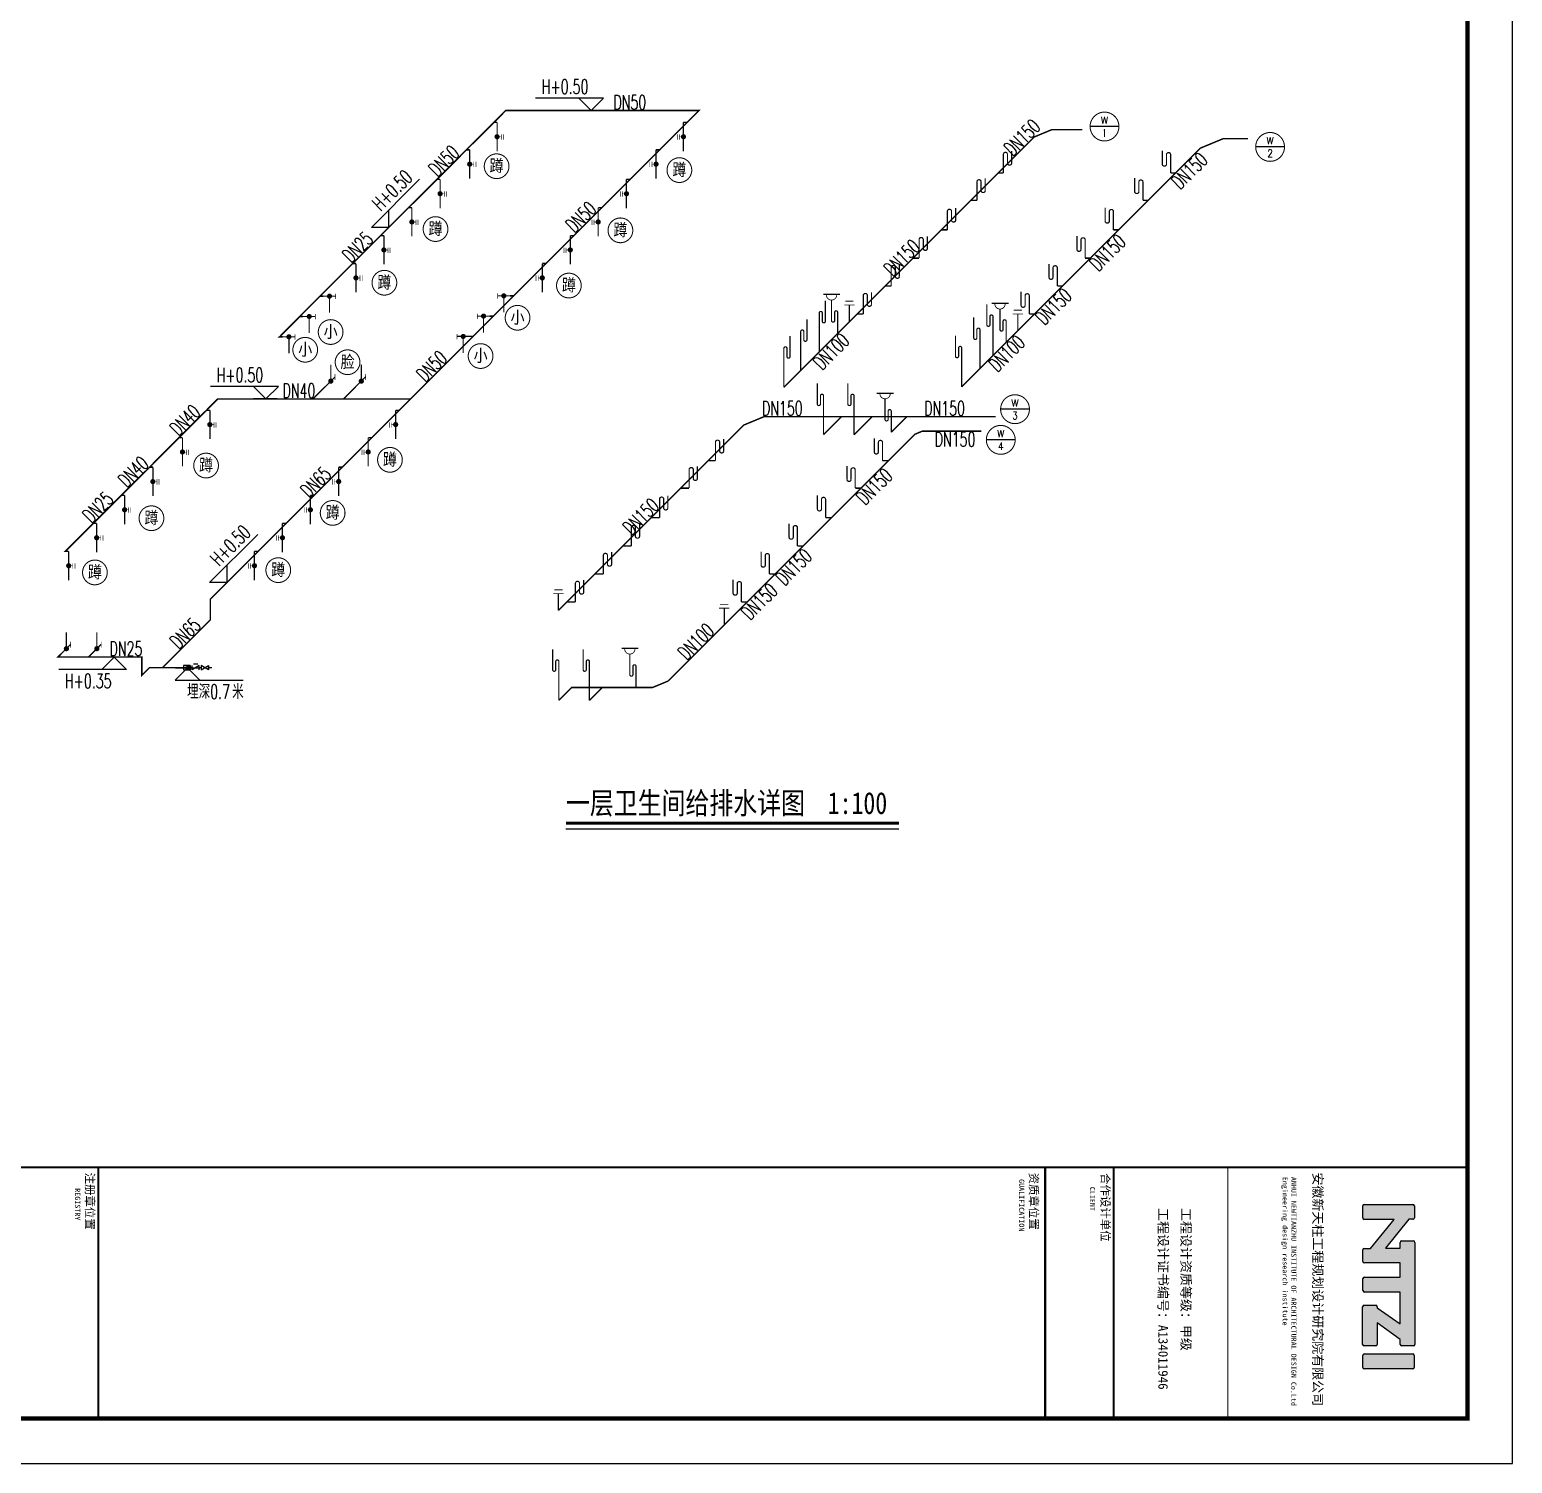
# Model space of a CAD drawing. Extents: x -4407041 to 173436, y -470270 to -29437.
# Drawn here: x -396138 to -313364, y -292187 to -212152 of the extents above; entities that cross this region are included whole.
import ezdxf
from ezdxf.enums import TextEntityAlignment as Align

# ---------------------------------------------------------------- set-up
doc = ezdxf.new("R2010")
doc.units = 0
doc.header["$LTSCALE"] = 1000
doc.header["$MEASUREMENT"] = 0
doc.linetypes.add('DASH', pattern=[0.35, 0.25, -0.1])
for name, color, linetype in [('DIM_SYMB', 3, 'Continuous'), ('DIM_污水', 3, 'Continuous'), ('DIM_给水', 3, 'Continuous'), ('EQUIP_污水', 7, 'Continuous'), ('EQUIP_给水', 7, 'Continuous'), ('PIPE-污水', 2, 'DASH'), ('PIPE-给水', 3, 'Continuous'), ('PUB_TEXT', 7, 'Continuous'), ('PUB_TITLE', 4, 'Continuous'), ('TEXT_污水', 7, 'Continuous'), ('TEXT_给水', 7, 'Continuous'), ('TWT_IDEN', 3, 'Continuous'), ('TWT_TITLE', 7, 'Continuous'), ('VALVE_给水', 7, 'Continuous')]:
    doc.layers.add(name, color=color, linetype=linetype)
doc.styles.add('-宋体', font='', dxfattribs={"width": 0.8})
doc.styles.add('_TWT_CIRCLE', font='COMPLEX', dxfattribs={"width": 1.1, "height": 3.5, "bigfont": 'HZTXT'})
doc.styles.add('_TWT_DIM_ELE', font='SIMPLEX', dxfattribs={"width": 0.8, "height": 3.5, "bigfont": 'HZTXT'})
doc.styles.add('_TWT_PIPEDN', font='SIMPLEX', dxfattribs={"width": 0.8, "height": 3.5, "bigfont": 'HZTXT'})
doc.styles.add('HZ', font='rs.shx', dxfattribs={"width": 0.8, "bigfont": 'hztxt.shx'})
doc.styles.add('hztxt', font='SIMPLEX', dxfattribs={"width": 0.8, "height": 3.5, "bigfont": 'HZTXT'})
doc.styles.add('TQ', font='')
doc.styles.get('-宋体').set_extended_font_data('SimSun')
doc.styles.get('TQ').set_extended_font_data('SimSun')

# ---------------------------------------------------------------- blocks, each defined once
blk = doc.blocks.new('$VALVE$00000752')
for p, q in [((-112.5, 75), (112.5, 75)), ((112.5, 75), (112.5, -75)), ((112.5, -75), (-112.5, -75))]:
    blk.add_line(p, q)
blk.add_lwpolyline([(-112.5, -75), (112.5, 0), (-112.5, 75)], close=True)
for p in [(-112.5, 0), (112.5, 0)]:
    blk.add_point(p)
blk.add_solid([(-112.5, 75), (112.5, 0), (-112.5, -75)])
blk = doc.blocks.new('$VALVE$00000315')
blk.add_line((-75, 125), (75, 125))
blk.add_lwpolyline([(-125, -75), (-125, 75), (125, -75), (125, 75)])
for p in [(-125, 0), (125, 0)]:
    blk.add_point(p)
blk.add_solid([(0, 125), (0, 150), (75, 125)])
blk = doc.blocks.new('$VALVE$00000295')
blk.add_lwpolyline([(-125, 72), (-125, -72), (125, 72), (125, -72), (-125, 72)])
for p in [(-125, 0), (125, 0)]:
    blk.add_point(p)
blk = doc.blocks.new('$ATTACHMENT$00000127')
for points, const_width in [([(137, 136), (137, 536)], 30), ([(0, 0), (241, 241)], 30), ([(241, 306), (241, 163)], 15)]:
    blk.add_lwpolyline(points, dxfattribs=dict(const_width=const_width))
at = {"const_width": 62.5}
blk.add_lwpolyline([(169, 136, -1), (106, 136, -1)], format="xyb", close=True, dxfattribs=at)
blk = doc.blocks.new('$ATTACHMENT$00000131')
for points, const_width in [([(0, 0), (0, -700)], 30), ([(0, -350), (100, -350)], 10), ([(100, -290), (100, -420)], 15), ([(150, -290), (150, -420)], 15)]:
    blk.add_lwpolyline(points, dxfattribs=dict(const_width=const_width))
at = {"const_width": 62.5}
blk.add_lwpolyline([(-1, -380, 1), (-1, -317, 1)], format="xyb", close=True, dxfattribs=at)
blk = doc.blocks.new('$ATTACHMENT$00000132')
for points, const_width in [([(0, 0), (0, -700)], 30), ([(-150, -290), (-150, -420)], 15), ([(-100, -290), (-100, -420)], 15), ([(0, -350), (-100, -350)], 10)]:
    blk.add_lwpolyline(points, dxfattribs=dict(const_width=const_width))
at = {"const_width": 62.5}
blk.add_lwpolyline([(1, -380, -1), (1, -317, -1)], format="xyb", close=True, dxfattribs=at)
blk = doc.blocks.new('$ATTACHMENT$00000128')
for points, const_width in [([(0, 0), (-300, 0)], 30), ([(-298, 60), (-298, -70)], 15), ([(-150, 0), (-150, -400)], 30)]:
    blk.add_lwpolyline(points, dxfattribs=dict(const_width=const_width))
at = {"const_width": 62.5}
blk.add_lwpolyline([(-119, 0, -1), (-181, 0, -1)], format="xyb", close=True, dxfattribs=at)
at = {"style": 'HZ', "width": 0.7, "flags": 1}
for tag in ['UNIT', 'SPEC', 'WHAT']:
    blk.add_attdef(tag, (0, 0), '', height=0.001, dxfattribs=at)
blk = doc.blocks.new('A$C1C3F61CA')
at = {"layer": 'PIPE-给水'}
for points in [[(10912, 14280), (10900, 14292), (10905, 14297)], [(10912, 14280), (10912, 14297), (10905, 14297)], [(15601, 14280), (15601, 14297), (15644, 14297)], [(15601, 14280), (15614, 14267), (15644, 14297)], [(5420, 8787), (5407, 8800), (5377, 8770)], [(5420, 8787), (5420, 8770), (5377, 8770)], [(3919, 7279), (3907, 7291), (3912, 7296)], [(3919, 7279), (3919, 7296), (3912, 7296)], [(219, 3579), (207, 3591), (177, 3561)], [(219, 3579), (219, 3561), (177, 3561)], [(3739, 2417), (3726, 2429), (3721, 2424)], [(3739, 2417), (3721, 2417), (3721, 2424)], [(3739, 1917), (3751, 1905), (3756, 1910)], [(3739, 1917), (3756, 1917), (3756, 1910)], [(42, 1015), (30, 1028), (0, 998)], [(42, 1015), (42, 998), (0, 998)], [(2077, 1015), (2077, 1033), (2095, 1033)], [(2077, 1015), (2095, 1015), (2095, 1033)], [(2265, 755), (2252, 767), (2257, 773)], [(2265, 755), (2265, 773), (2257, 773)], [(2077, 568), (2090, 555), (2060, 525)], [(2077, 568), (2060, 568), (2060, 525)]]:
    blk.add_hatch(color=256, dxfattribs=at).paths.add_polyline_path(points)
at = {"layer": 'DIM_给水'}
for p, q in [((13284, 14580), (11634, 14580)), ((12984, 14280), (12684, 14580)), ((12984, 14280), (13284, 14580)), ((13257, 14280), (12684, 14280)), ((7652, 11443), (8818, 12610)), ((7888, 11256), (8288, 11656)), ((8076, 11443), (8076, 11868)), ((8076, 11443), (7652, 11443)), ((5391, 7579), (3742, 7579)), ((5091, 7279), (4791, 7579)), ((5091, 7279), (5391, 7579)), ((5364, 7279), (4791, 7279)), ((3723, 2825), (4889, 3991)), ((4147, 2825), (4147, 3249)), ((3974, 2652), (4359, 3037)), ((4147, 2825), (3723, 2825)), ((1409, 1015), (1109, 715)), ((1723, 1015), (1109, 1015)), ((1409, 1015), (1709, 715)), ((3184, 755), (2884, 455)), ((2897, 755), (3484, 755)), ((3184, 755), (3484, 455)), ((1709, 715), (60, 715)), ((2884, 455), (4533, 455))]:
    blk.add_line(p, q, dxfattribs=at)
at = {"layer": 'PIPE-给水', "const_width": 35}
for points in [[(10912, 14280), (10624, 13991)], [(15601, 14280), (10912, 14280)], [(15313, 13991), (15601, 14280)], [(10624, 13991), (9958, 13326)], [(10624, 13991), (10701, 13991)], [(14648, 13326), (15313, 13991)], [(15313, 13991), (15223, 13991)], [(9958, 13326), (9241, 12608)], [(9958, 13326), (10036, 13326)], [(13930, 12608), (14648, 13326)], [(14648, 13326), (14558, 13326)], [(9241, 12608), (8555, 11923)], [(9241, 12608), (9318, 12608)], [(13244, 11923), (13930, 12608)], [(13930, 12608), (13840, 12608)], [(8555, 11923), (7876, 11244)], [(8555, 11923), (8632, 11923)], [(12566, 11244), (13244, 11923)], [(13244, 11923), (13154, 11923)], [(7876, 11244), (7197, 10565)], [(7876, 11244), (7954, 11244)], [(11887, 10565), (12566, 11244)], [(12566, 11244), (12476, 11244)], [(7197, 10565), (6405, 9773)], [(7197, 10565), (7275, 10565)], [(11104, 9782), (11887, 10565)], [(11887, 10565), (11797, 10565)], [(6405, 9773), (5912, 9280)], [(6405, 9773), (6483, 9773)], [(10611, 9289), (11104, 9782)], [(11104, 9782), (11014, 9782)], [(5912, 9280), (5420, 8787)], [(5912, 9280), (5990, 9280)], [(10118, 8796), (10611, 9289)], [(10611, 9289), (10521, 9289)], [(5420, 8787), (5497, 8787)], [(8601, 7279), (10118, 8796)], [(10118, 8796), (10028, 8796)], [(6231, 7279), (6527, 7575)], [(6971, 7279), (7267, 7575)], [(3919, 7279), (3646, 7005)], [(6231, 7279), (3919, 7279)], [(6971, 7279), (6231, 7279)], [(8601, 7279), (6971, 7279)], [(8327, 7005), (8601, 7279)], [(3646, 7005), (2980, 6340)], [(3646, 7005), (3729, 7005)], [(7662, 6340), (8327, 7005)], [(8237, 7005), (8327, 7005)], [(2980, 6340), (2263, 5622)], [(2980, 6340), (3064, 6340)], [(6944, 5622), (7662, 6340)], [(7571, 6340), (7662, 6340)], [(2263, 5622), (1577, 4937)], [(2263, 5622), (2346, 5622)], [(6258, 4937), (6944, 5622)], [(6854, 5622), (6944, 5622)], [(1577, 4937), (898, 4258)], [(1577, 4937), (1660, 4937)], [(5580, 4258), (6258, 4937)], [(6168, 4937), (6258, 4937)], [(898, 4258), (219, 3579)], [(898, 4258), (982, 4258)], [(4901, 3579), (5580, 4258)], [(5489, 4258), (5580, 4258)], [(219, 3579), (303, 3579)], [(3739, 2417), (4901, 3579)], [(4810, 3579), (4901, 3579)], [(3739, 1917), (3739, 2417)], [(2577, 755), (3739, 1917)], [(42, 1015), (109, 1082)], [(782, 1015), (849, 1082)], [(782, 1015), (42, 1015)], [(2077, 1015), (782, 1015)], [(2077, 568), (2077, 1015)], [(2265, 755), (2077, 568)], [(2265, 755), (2577, 755)], [(2577, 755), (3092, 755)], [(3250, 755), (3298, 755)], [(3473, 755), (3520, 755)], [(3695, 755), (3783, 755)]]:
    blk.add_lwpolyline(points, dxfattribs=at)
at = {"layer": 'TWT_IDEN', "const_width": 25}
for points in [[(10989, 12927, 1), (10389, 12927, 1)], [(15425, 12833, 1), (14825, 12833, 1)], [(9506, 11402, 1), (8906, 11402, 1)], [(13994, 11371, 1), (13394, 11371, 1)], [(8265, 10099, 1), (7665, 10099, 1)], [(12743, 10031, 1), (12143, 10031, 1)], [(11497, 9249, 1), (10897, 9249, 1)], [(6960, 8903, 1), (6360, 8903, 1)], [(6343, 8472, 1), (5743, 8472, 1)], [(7371, 8170, 1), (6771, 8170, 1)], [(10600, 8320, 1), (10000, 8320, 1)], [(3937, 5662, 1), (3337, 5662, 1)], [(8400, 5801, 1), (7800, 5801, 1)], [(2611, 4384, 1), (2011, 4384, 1)], [(7009, 4513, 1), (6409, 4513, 1)], [(1238, 3068, 1), (638, 3068, 1)], [(5689, 3123, 1), (5089, 3123, 1)]]:
    blk.add_lwpolyline(points, format="xyb", close=True, dxfattribs=at)
at = {"layer": 'EQUIP_给水'}
for name, p in [('$ATTACHMENT$00000131', (10701, 13991)), ('$ATTACHMENT$00000132', (15223, 13991)), ('$ATTACHMENT$00000131', (10036, 13326)), ('$ATTACHMENT$00000132', (14558, 13326)), ('$ATTACHMENT$00000131', (9318, 12608)), ('$ATTACHMENT$00000132', (13840, 12608)), ('$ATTACHMENT$00000131', (8632, 11923)), ('$ATTACHMENT$00000132', (13154, 11923)), ('$ATTACHMENT$00000131', (7954, 11244)), ('$ATTACHMENT$00000132', (12476, 11244)), ('$ATTACHMENT$00000131', (7275, 10565)), ('$ATTACHMENT$00000132', (11797, 10565)), ('$ATTACHMENT$00000128', (11014, 9782)), ('$ATTACHMENT$00000128', (10521, 9289)), ('$ATTACHMENT$00000128', (10028, 8796)), ('$ATTACHMENT$00000127', (6527, 7575)), ('$ATTACHMENT$00000127', (7267, 7575)), ('$ATTACHMENT$00000131', (3729, 7005)), ('$ATTACHMENT$00000132', (8237, 7005)), ('$ATTACHMENT$00000131', (3064, 6340)), ('$ATTACHMENT$00000132', (7571, 6340)), ('$ATTACHMENT$00000131', (2346, 5622)), ('$ATTACHMENT$00000132', (6854, 5622)), ('$ATTACHMENT$00000131', (1660, 4937)), ('$ATTACHMENT$00000132', (6168, 4937)), ('$ATTACHMENT$00000131', (982, 4258)), ('$ATTACHMENT$00000132', (5489, 4258)), ('$ATTACHMENT$00000131', (303, 3579)), ('$ATTACHMENT$00000132', (4810, 3579)), ('$ATTACHMENT$00000127', (109, 1082)), ('$ATTACHMENT$00000127', (849, 1082))]:
    blk.add_blockref(name, p, dxfattribs=at)
at = {"layer": 'EQUIP_给水', "xscale": -1}
for p in [(6483, 9773), (5990, 9280), (5497, 8787)]:
    blk.add_blockref('$ATTACHMENT$00000128', p, dxfattribs=at)
at = {"layer": 'VALVE_给水', "yscale": 0.7, "zscale": 0.7}
for name, p, xscale in [('$VALVE$00000752', (3171, 755), -0.7), ('$VALVE$00000315', (3385, 755), -0.7), ('$VALVE$00000295', (3608, 755), 0.7)]:
    blk.add_blockref(name, p, dxfattribs=dict(at, xscale=xscale))
at = {"layer": 'DIM_给水', "color": 7, "style": '_TWT_DIM_ELE'}
for s, width, p in [('H+0.50', 0.64, (11784, 14685)), ('H+0.50', 0.64, (3891, 7684)), ('H+0.35', 0.64, (209, 260)), ('埋深', 0.8, (3176, 0)), ('米', 0.8, (4269, 0)), ('0.7', 0.64, (3736, 0))]:
    blk.add_text(s, height=350, dxfattribs=dict(at, width=width)).set_placement(p)
at = {"layer": 'DIM_给水', "color": 7, "style": '_TWT_DIM_ELE', "width": 0.64}
for p in [(7878, 11818), (3949, 3199)]:
    blk.add_text('H+0.50', height=350, rotation=45, dxfattribs=at).set_placement(p)
at = {"layer": 'TEXT_给水', "style": '_TWT_PIPEDN', "width": 0.64}
for s, p in [('DN50', (13523, 14305)), ('DN40', (5492, 7304)), ('DN25', (1293, 1040))]:
    blk.add_text(s, height=350, dxfattribs=at).set_placement(p)
for s, p in [('DN50', (9251, 12654)), ('DN50', (12578, 11292)), ('DN25', (7157, 10560)), ('DN50', (8956, 7670)), ('DN40', (2967, 6362)), ('DN40', (1713, 5108)), ('DN65', (6141, 4855)), ('DN25', (853, 4248)), ('DN65', (2973, 1187))]:
    blk.add_text(s, height=350, rotation=45, dxfattribs=at).set_placement(p)
at = {"layer": 'TWT_IDEN', "color": 7, "style": 'hztxt'}
for s, width, p, p2 in [('蹲', 1.443182, (10519, 12758), (10859, 12758)), ('蹲', 1.443182, (14956, 12664), (15295, 12664)), ('蹲', 1.443182, (9036, 11232), (9376, 11232)), ('蹲', 1.443182, (13524, 11202), (13864, 11202)), ('蹲', 1.443182, (7795, 9929), (8135, 9929)), ('蹲', 1.443182, (12274, 9862), (12613, 9862)), ('小', 1.483645, (11027, 9079), (11367, 9079)), ('小', 1.483645, (6490, 8733), (6830, 8733)), ('小', 1.483645, (5874, 8302), (6213, 8302)), ('脸', 1.345339, (6901, 8001), (7241, 8001)), ('小', 1.483645, (10131, 8151), (10470, 8151)), ('蹲', 1.443182, (3468, 5493), (3807, 5493)), ('蹲', 1.443182, (7931, 5632), (8270, 5632)), ('蹲', 1.443182, (6539, 4344), (6879, 4344)), ('蹲', 1.443182, (2142, 4214), (2481, 4214)), ('蹲', 1.443182, (769, 2898), (1108, 2898)), ('蹲', 1.443182, (5220, 2954), (5559, 2954))]:
    blk.add_text(s, height=339, dxfattribs=dict(at, width=width)).set_placement(p, p2, align=Align.FIT)
blk = doc.blocks.new('$TwtSys$00000426')
for points, const_width in [([(-125, 407), (125, 407)], 20), ([(-100, 500), (100, 500)], 20), ([(0, 407), (0, 0)], 30)]:
    blk.add_lwpolyline(points, dxfattribs=dict(const_width=const_width))
at = {"style": 'HZ', "width": 0.7, "flags": 1}
for tag in ['UNIT', 'SPEC', 'WHAT']:
    blk.add_attdef(tag, (0, 0), '', height=0.001, dxfattribs=at)
blk = doc.blocks.new('$ATTACHMENT$00000056')
at = {"const_width": 30}
blk.add_lwpolyline([(0, 0), (0, 462, -0.75), (100, 462), (100, 227, 0.749772), (200, 225), (200, 531)], format="xyb", dxfattribs=at)
blk = doc.blocks.new('$ATTACHMENT$00000055')
at = {"const_width": 30}
blk.add_lwpolyline([(0, 0), (0, 456, 0.75), (-100, 456), (-100, 202, -0.75), (-200, 202), (-200, 540)], format="xyb", dxfattribs=at)
blk = doc.blocks.new('$ATTACHMENT$00000053')
at = {"const_width": 30}
blk.add_lwpolyline([(0, 0), (0, 946, 1), (-75, 946), (-75, 746, -1), (-150, 746), (-150, 1244)], format="xyb", dxfattribs=at)
blk = doc.blocks.new('$ATTACHMENT$00000054')
at = {"const_width": 30}
blk.add_lwpolyline([(0, 0), (0, 944, -1), (75, 944), (75, 744, 1), (150, 744), (150, 1244)], format="xyb", dxfattribs=at)
blk = doc.blocks.new('$ATTACHMENT$00000196')
blk.add_line((53, 944), (-347, 944))
for points, const_width in [([(-25, 944, -1.067664), (-275, 944)], 20), ([(0, 0), (0, 512, 1), (-75, 512), (-75, 312, -1), (-150, 312), (-150, 810)], 30)]:
    blk.add_lwpolyline(points, format="xyb", dxfattribs=dict(const_width=const_width))
at = {"style": 'HZ', "flags": 1}
for tag in ['WHAT', 'SPEC', 'UNIT']:
    blk.add_attdef(tag, (-150, 810), '', height=0.001, dxfattribs=at)
blk = doc.blocks.new('A$C552B71FE')
at = {"layer": 'PIPE-污水'}
for points in [[(11702, 13688), (11690, 13700), (11692, 13703)], [(11702, 13688), (11695, 13704), (11692, 13703)], [(12126, 13864), (12120, 13880), (12123, 13881)], [(12126, 13864), (12126, 13881), (12123, 13881)], [(15739, 13418), (15727, 13431), (15729, 13433)], [(15739, 13418), (15733, 13435), (15729, 13433)], [(16288, 13646), (16281, 13662), (16284, 13663)], [(16288, 13646), (16288, 13663), (16284, 13663)], [(5149, 6901), (5143, 6917), (5146, 6919)], [(5149, 6901), (5149, 6919), (5146, 6919)], [(4656, 6697), (4644, 6709), (4646, 6712)], [(4656, 6697), (4650, 6713), (4646, 6712)], [(8812, 6475), (8800, 6488), (8802, 6490)], [(8812, 6475), (8806, 6492), (8802, 6490)], [(8990, 6549), (8983, 6565), (8986, 6566)], [(8990, 6549), (8990, 6566), (8986, 6566)], [(2822, 485), (2828, 469), (2832, 470)], [(2822, 485), (2834, 472), (2832, 470)], [(480, 327), (467, 339), (472, 345)], [(480, 327), (480, 345), (472, 345)], [(2441, 327), (2441, 310), (2445, 310)], [(2441, 327), (2448, 311), (2445, 310)]]:
    blk.add_hatch(color=256, dxfattribs=at).paths.add_polyline_path(points)
at = {"layer": 'DIM_污水'}
for p, q in [((13760, 13942), (13060, 13942)), ((17779, 13447), (17079, 13447)), ((11588, 7081), (10888, 7081)), ((11242, 6337), (10542, 6337))]:
    blk.add_line(p, q, dxfattribs=at)
at = {"layer": 'DIM_污水', "const_width": 25}
for points in [[(13760, 13942, 1), (13060, 13942, 1)], [(17779, 13447, 1), (17079, 13447, 1)], [(11588, 7081, 1), (10888, 7081, 1)], [(11242, 6337, 1), (10542, 6337, 1)]]:
    blk.add_lwpolyline(points, format="xyb", close=True, dxfattribs=at)
at = {"layer": 'PIPE-污水', "const_width": 35}
for points in [[(10831, 12816), (11702, 13688)], [(11702, 13688), (12126, 13864)], [(12126, 13864), (12870, 13864)], [(15137, 12816), (15739, 13418)], [(15739, 13418), (16288, 13646)], [(16288, 13646), (16893, 13646)], [(10165, 12151), (10831, 12816)], [(10954, 12816), (10831, 12816)], [(14472, 12151), (15137, 12816)], [(15014, 12816), (15137, 12816)], [(9448, 11434), (10165, 12151)], [(10314, 12151), (10165, 12151)], [(13755, 11434), (14472, 12151)], [(14344, 12151), (14472, 12151)], [(8762, 10748), (9448, 11434)], [(9596, 11434), (9448, 11434)], [(13069, 10748), (13755, 11434)], [(13626, 11434), (13755, 11434)], [(8083, 10069), (8762, 10748)], [(8910, 10748), (8762, 10748)], [(12390, 10069), (13069, 10748)], [(12940, 10748), (13069, 10748)], [(7404, 9390), (8083, 10069)], [(8232, 10069), (8083, 10069)], [(11711, 9390), (12390, 10069)], [(12262, 10069), (12390, 10069)], [(7217, 9203), (7404, 9390)], [(7553, 9390), (7404, 9390)], [(11306, 8986), (11711, 9390)], [(11583, 9390), (11711, 9390)], [(6934, 8919), (7217, 9203)], [(11023, 8702), (11306, 8986)], [(6485, 8471), (6934, 8919)], [(10704, 8384), (11023, 8702)], [(6037, 8022), (6485, 8471)], [(10386, 8065), (10704, 8384)], [(5627, 7613), (6037, 8022)], [(9943, 7622), (10386, 8065)], [(4656, 6697), (5149, 6901)], [(5149, 6901), (7030, 6901)], [(6590, 6461), (7030, 6901)], [(7030, 6901), (7770, 6901)], [(7330, 6461), (7770, 6901)], [(7770, 6901), (8612, 6901)], [(8233, 6522), (8612, 6901)], [(8612, 6901), (10771, 6901)], [(3790, 5830), (4656, 6697)], [(8167, 5830), (8812, 6475)], [(8812, 6475), (8990, 6549)], [(8990, 6549), (10418, 6549)], [(3125, 5165), (3790, 5830)], [(3967, 5830), (3790, 5830)], [(7502, 5165), (8167, 5830)], [(8021, 5830), (8167, 5830)], [(2407, 4448), (3125, 5165)], [(3328, 5165), (3125, 5165)], [(6785, 4448), (7502, 5165)], [(7358, 5165), (7502, 5165)], [(7502, 5165), (7504, 5165)], [(1721, 3762), (2407, 4448)], [(2610, 4448), (2407, 4448)], [(6099, 3762), (6785, 4448)], [(6640, 4448), (6785, 4448)], [(6785, 4448), (6786, 4448)], [(1042, 3083), (1721, 3762)], [(1924, 3762), (1721, 3762)], [(5420, 3083), (6099, 3762)], [(5954, 3762), (6099, 3762)], [(6099, 3762), (6100, 3762)], [(364, 2404), (1042, 3083)], [(1245, 3083), (1042, 3083)], [(4741, 2404), (5420, 3083)], [(5275, 3083), (5420, 3083)], [(5420, 3083), (5422, 3083)], [(155, 2196), (364, 2404)], [(567, 2404), (364, 2404)], [(4741, 2404), (4180, 1843)], [(4595, 2404), (4741, 2404)], [(4180, 1843), (2822, 485)], [(2441, 327), (2822, 485)], [(165, 12), (480, 327)], [(480, 327), (1220, 327)], [(905, 12), (1220, 327)], [(1220, 327), (2038, 327)], [(2038, 327), (2441, 327)]]:
    blk.add_lwpolyline(points, dxfattribs=at)
at = {"layer": 'EQUIP_污水'}
for name, p in [('$ATTACHMENT$00000056', (10954, 12816)), ('$ATTACHMENT$00000055', (15014, 12816)), ('$ATTACHMENT$00000056', (10314, 12151)), ('$ATTACHMENT$00000055', (14344, 12151)), ('$ATTACHMENT$00000056', (9596, 11434)), ('$ATTACHMENT$00000055', (13626, 11434)), ('$ATTACHMENT$00000056', (8910, 10748)), ('$ATTACHMENT$00000055', (12940, 10748)), ('$ATTACHMENT$00000056', (8232, 10069)), ('$ATTACHMENT$00000055', (12262, 10069)), ('$ATTACHMENT$00000054', (6485, 8471)), ('$ATTACHMENT$00000196', (6934, 8919)), ('$ATTACHMENT$00000056', (7553, 9390)), ('$ATTACHMENT$00000055', (11583, 9390)), ('$TwtSys$00000426', (7217, 9203)), ('$ATTACHMENT$00000053', (10704, 8384)), ('$ATTACHMENT$00000196', (11023, 8702)), ('$TwtSys$00000426', (11306, 8986)), ('$ATTACHMENT$00000054', (6037, 8022)), ('$ATTACHMENT$00000053', (10386, 8065)), ('$ATTACHMENT$00000054', (5627, 7613)), ('$ATTACHMENT$00000053', (9943, 7622)), ('$ATTACHMENT$00000053', (6590, 6461)), ('$ATTACHMENT$00000053', (7330, 6461)), ('$ATTACHMENT$00000196', (8233, 6522)), ('$ATTACHMENT$00000056', (3967, 5830)), ('$ATTACHMENT$00000055', (8021, 5830)), ('$ATTACHMENT$00000056', (3328, 5165)), ('$ATTACHMENT$00000055', (7358, 5165)), ('$ATTACHMENT$00000056', (2610, 4448)), ('$ATTACHMENT$00000055', (6640, 4448)), ('$ATTACHMENT$00000056', (1924, 3762)), ('$ATTACHMENT$00000055', (5954, 3762)), ('$ATTACHMENT$00000056', (1245, 3083)), ('$ATTACHMENT$00000055', (5275, 3083)), ('$ATTACHMENT$00000056', (567, 2404)), ('$ATTACHMENT$00000055', (4595, 2404)), ('$TwtSys$00000426', (155, 2196)), ('$TwtSys$00000426', (4180, 1843)), ('$ATTACHMENT$00000053', (165, 12)), ('$ATTACHMENT$00000053', (905, 12)), ('$ATTACHMENT$00000196', (2038, 327))]:
    blk.add_blockref(name, p, dxfattribs=at)
at = {"layer": 'DIM_污水', "color": 7, "style": '_TWT_CIRCLE'}
for s, height, p, p2 in [('W', 172, (13319, 14009), (13500, 14009)), ('1', 190, (13385, 13689), (13434, 13689)), ('W', 172, (17339, 13514), (17519, 13514)), ('2', 181, (17363, 13201), (17496, 13201)), ('W', 172, (11147, 7148), (11328, 7148)), ('3', 181, (11171, 6835), (11304, 6835)), ('W', 172, (10802, 6403), (10982, 6403)), ('4', 180, (10821, 6092), (10963, 6092))]:
    blk.add_text(s, height=height, dxfattribs=at).set_placement(p, p2, align=Align.FIT)
at = {"layer": 'TEXT_污水', "style": '_TWT_PIPEDN', "width": 0.64}
for s, p in [('DN150', (11183, 13204)), ('DN150', (15246, 12395)), ('DN150', (8265, 10286)), ('DN150', (13259, 10408)), ('DN150', (11949, 9098)), ('DN100', (6553, 8008)), ('DN100', (10812, 7961)), ('DN150', (7597, 4730)), ('DN150', (1930, 4006)), ('DN150', (5644, 2776)), ('DN150', (4806, 1939)), ('DN100', (3268, 967))]:
    blk.add_text(s, height=350, rotation=45, dxfattribs=at).set_placement(p)
for p in [(5094, 6926), (9033, 6926), (9287, 6174)]:
    blk.add_text('DN150', height=350, dxfattribs=at).set_placement(p)

msp = doc.modelspace()

# ---------------------------------------------------------------- hatches: boundary and pattern name
h = msp.add_hatch(color=256)
h.paths.add_polyline_path([(-319962.1, -278568.4), (-321283.5, -280184.9), (-321626.9, -280184.9, 0.4142136), (-321706.9, -280264.9), (-321706.9, -280922.8, 0.4142136), (-321626.9, -281002.8), (-319629.5, -281002.8), (-319629.5, -281787), (-321623.6, -281787, 0.4142136), (-321703.6, -281867), (-321703.6, -282542.1, 0.4142136), (-321623.6, -282622.1), (-319629.9, -282622.1), (-319629.9, -284403.6), (-320907.9, -283498.2), (-320907.9, -283443.1, 0.4142136), (-320987.9, -283363.1), (-321644.5, -283363.1, 0.4142136), (-321724.5, -283443.1), (-321724.5, -285543.8, 0.4142136), (-321644.5, -285623.8), (-320982.4, -285623.8, 0.4142136), (-320902.4, -285543.8), (-320902.4, -284343.3), (-319617.6, -285279.5), (-319617.6, -285545.7, 0.4142136), (-319537.6, -285625.7), (-318886.4, -285625.7, 0.4142136), (-318806.4, -285545.7), (-318806.4, -279849.4, 0.4142136), (-318886.4, -279769.4), (-319552.8, -279769.4, 0.4142136), (-319632.8, -279849.4), (-319632.8, -280177), (-320453.2, -280177), (-319135.8, -278564), (-318914.5, -278564.5, 0.4148904), (-318834.3, -278484.5), (-318834.3, -277814.5, 0.4142136), (-318914.3, -277734.5), (-321632.4, -277734.5, 0.4142136), (-321712.4, -277814.5), (-321712.4, -278488.4, 0.4142136), (-321632.4, -278568.4)])
h.paths.add_polyline_path([(-321626.8, -286078.9, 0.4142136), (-321706.8, -286158.9), (-321706.8, -286827.4, 0.4142136), (-321626.8, -286907.4), (-318916.8, -286907.4, 0.4142136), (-318836.8, -286827.4), (-318836.8, -286158.9, 0.4142136), (-318916.8, -286078.9)])

# ---------------------------------------------------------------- linework, layer by layer
for p, q in [((-321712.4, -278488.4), (-321712.4, -277814.5)), ((-321632.4, -277734.5), (-318914.3, -277734.5)), ((-318834.3, -277814.5), (-318834.3, -278484.5)), ((-319962.1, -278568.4), (-321632.4, -278568.4)), ((-321283.5, -280184.9), (-319962.1, -278568.4)), ((-319135.8, -278564), (-320453.2, -280177)), ((-318914.5, -278564.5), (-319135.8, -278564)), ((-319552.8, -279769.4), (-318886.4, -279769.4)), ((-321706.9, -280922.8), (-321706.9, -280264.9)), ((-321626.9, -280184.9), (-321283.5, -280184.9)), ((-320453.2, -280177), (-319632.8, -280177)), ((-319632.8, -280177), (-319632.8, -279849.4)), ((-318806.4, -279849.4), (-318806.4, -285545.7)), ((-319629.5, -281002.8), (-321626.9, -281002.8)), ((-319629.5, -281787), (-319629.5, -281002.8)), ((-321703.6, -282542.1), (-321703.6, -281867)), ((-321623.6, -281787), (-319629.5, -281787)), ((-319629.9, -282622.1), (-321623.6, -282622.1)), ((-319629.9, -284403.6), (-319629.9, -282622.1)), ((-321724.5, -285543.8), (-321724.5, -283443.1)), ((-321644.5, -283363.1), (-320987.9, -283363.1)), ((-320907.9, -283443.1), (-320907.9, -283498.2)), ((-320907.9, -283498.2), (-319629.9, -284403.6)), ((-319617.6, -285279.5), (-320902.4, -284343.3)), ((-320902.4, -284343.3), (-320902.4, -285543.8)), ((-319617.6, -285545.7), (-319617.6, -285279.5)), ((-321706.8, -286827.4), (-321706.8, -286158.9)), ((-320982.4, -285623.8), (-321644.5, -285623.8)), ((-321626.8, -286078.9), (-318916.8, -286078.9)), ((-318886.4, -285625.7), (-319537.6, -285625.7)), ((-318836.8, -286158.9), (-318836.8, -286827.4)), ((-318916.8, -286907.4), (-321626.8, -286907.4))]:
    msp.add_line(p, q)
for centre, start, end in [((-321632.4, -277814.5, -69.6), 90, 180), ((-318914.3, -277814.5, -69.6), 0, 90), ((-321632.4, -278488.4, -69.6), 180, 270), ((-318914.3, -278484.5, -69.6), 269.867634, 0), ((-319552.8, -279849.4, -69.6), 90, 180), ((-318886.4, -279849.4, -69.6), 0, 90), ((-321626.9, -280264.9, -69.6), 90, 180), ((-321626.9, -280922.8, -69.6), 180, 270), ((-321623.6, -281867, -69.6), 90, 180), ((-321623.6, -282542.1, -69.6), 180, 270), ((-321644.5, -283443.1, -69.6), 90, 180), ((-320987.9, -283443.1, -69.6), 0, 90), ((-321644.5, -285543.8, -69.6), 180, 270), ((-320982.4, -285543.8, -69.6), 270, 0), ((-319537.6, -285545.7, -69.6), 180, 270), ((-318886.4, -285545.7, -69.6), 270, 0), ((-321626.8, -286158.9, -69.6), 90, 180), ((-318916.8, -286158.9, -69.6), 0, 90), ((-321626.8, -286827.4, -69.6), 180, 270), ((-318916.8, -286827.4, -69.6), 270, 0)]:
    msp.add_arc(centre, 80, start, end)
at = {"layer": 'DIM_SYMB', "const_width": 161}
msp.add_lwpolyline([(-366197.9, -256445), (-347611.1, -256445)], dxfattribs=at)
at = {"layer": 'DIM_SYMB'}
msp.add_lwpolyline([(-366197.9, -256767), (-347611.1, -256767)], dxfattribs=at)
at = {"layer": 'PUB_TEXT'}
for q in [(-315864, -287847.4), (-317187.8, -289686.9)]:
    msp.add_line((-315864, -289686.9), q, dxfattribs=at)
at = {"layer": 'PUB_TITLE', "lineweight": 40}
msp.add_line((-339452.2, -275655.7), (-339452.2, -289680.7), dxfattribs=at)
at = {"layer": 'PUB_TITLE'}
msp.add_line((-315864, -289686.9), (-315864, -275661.9), dxfattribs=at)
at = {"layer": 'PUB_TITLE', "lineweight": 40, "elevation": -69.6}
for points, const_width in [([(-315864, -275661.9), (-459364, -275661.9)], 106.2), ([(-392302.2, -275655.7), (-392302.2, -289680.7)], 106.2), ([(-339451.5, -275661.9), (-339451.5, -289686.9)], 106.2), ([(-335626.5, -275661.9), (-335626.5, -289686.9)], 106.2), ([(-329251.5, -275661.9), (-329251.5, -289686.9)], 63.8)]:
    msp.add_lwpolyline(points, dxfattribs=dict(at, const_width=const_width))
at = {"layer": 'TWT_TITLE'}
msp.add_lwpolyline([(-461864, -292186.9), (-313364, -292186.9), (-313364, -81936.9), (-461864, -81936.9)], close=True, dxfattribs=at)
at = {"layer": 'TWT_TITLE', "const_width": 250}
msp.add_lwpolyline([(-459364, -289686.9), (-315864, -289686.9), (-315864, -88186.9), (-459364, -88186.9)], close=True, dxfattribs=at)
at = {"layer": 'TWT_TITLE', "const_width": 200}
msp.add_lwpolyline([(-315864, -289686.9), (-315864, -88186.9)], dxfattribs=at)

# ---------------------------------------------------------------- block references
at = {"xscale": 2.3, "yscale": 2.3, "zscale": 2.3}
for name, p in [('A$C1C3F61CA', (-394653.3, -249508.8)), ('A$C552B71FE', (-366974.8, -249626.5))]:
    msp.add_blockref(name, p, dxfattribs=at)

# ---------------------------------------------------------------- texts
at = {"layer": 'DIM_SYMB', "color": 7, "style": '-宋体', "width": 0.8}
for s, p in [('一层卫生间给排水详图', (-366197.9, -255939.6)), ('1:100', (-351589.7, -255939.6))]:
    msp.add_text(s, height=1222.78, dxfattribs=at).set_placement(p)
at = {"layer": 'PUB_TEXT', "attachment_point": 1, "rotation": 270, "style": 'TQ'}
for s, insert, char_height, width in [('注册章位置', (-392543.6, -275958.8, -69.6), 467.5, 3825), ('GUALIFICATION', (-340612, -276320, -69.6), 286.875, 6702.25), ('资质章位置', (-339855.3, -275958.8, -69.6), 467.5, 5312.5), ('合作设计单位', (-335851.1, -275985.6, -69.6), 467.5, 4373.15), ('ANHUI NEWTIANZHU INSTITUTE OF ARCHITECTURAL DESIGN Co.Ltd\\PEngineering design research institute', (-325420, -276192.9, -69.6), 286.875, 13143.385), ('REGISTRY', (-393313.9, -276830.2, -69.6), 286.87, 5998.875), ('CLIENT', (-336658.6, -276750.8, -69.6), 286.87, 5998.875)]:
    msp.add_mtext(s, dxfattribs=dict(at, insert=insert, char_height=char_height, width=width))
at = {"layer": 'PUB_TEXT', "char_height": 531.25, "attachment_point": 1, "rotation": 270, "style": 'TQ'}
for s, insert in [('安徽新天柱工程规划设计研究院有限公司 ', (-323957, -275947.3, -69.6)), ('工程设计证书编号：A134011946', (-332591.5, -277936.8, -69.6)), ('工程设计资质等级：甲级 ', (-331316.5, -277936.8, -69.6))]:
    msp.add_mtext(s, dxfattribs=dict(at, insert=insert))

doc.saveas('drawing.dxf')
